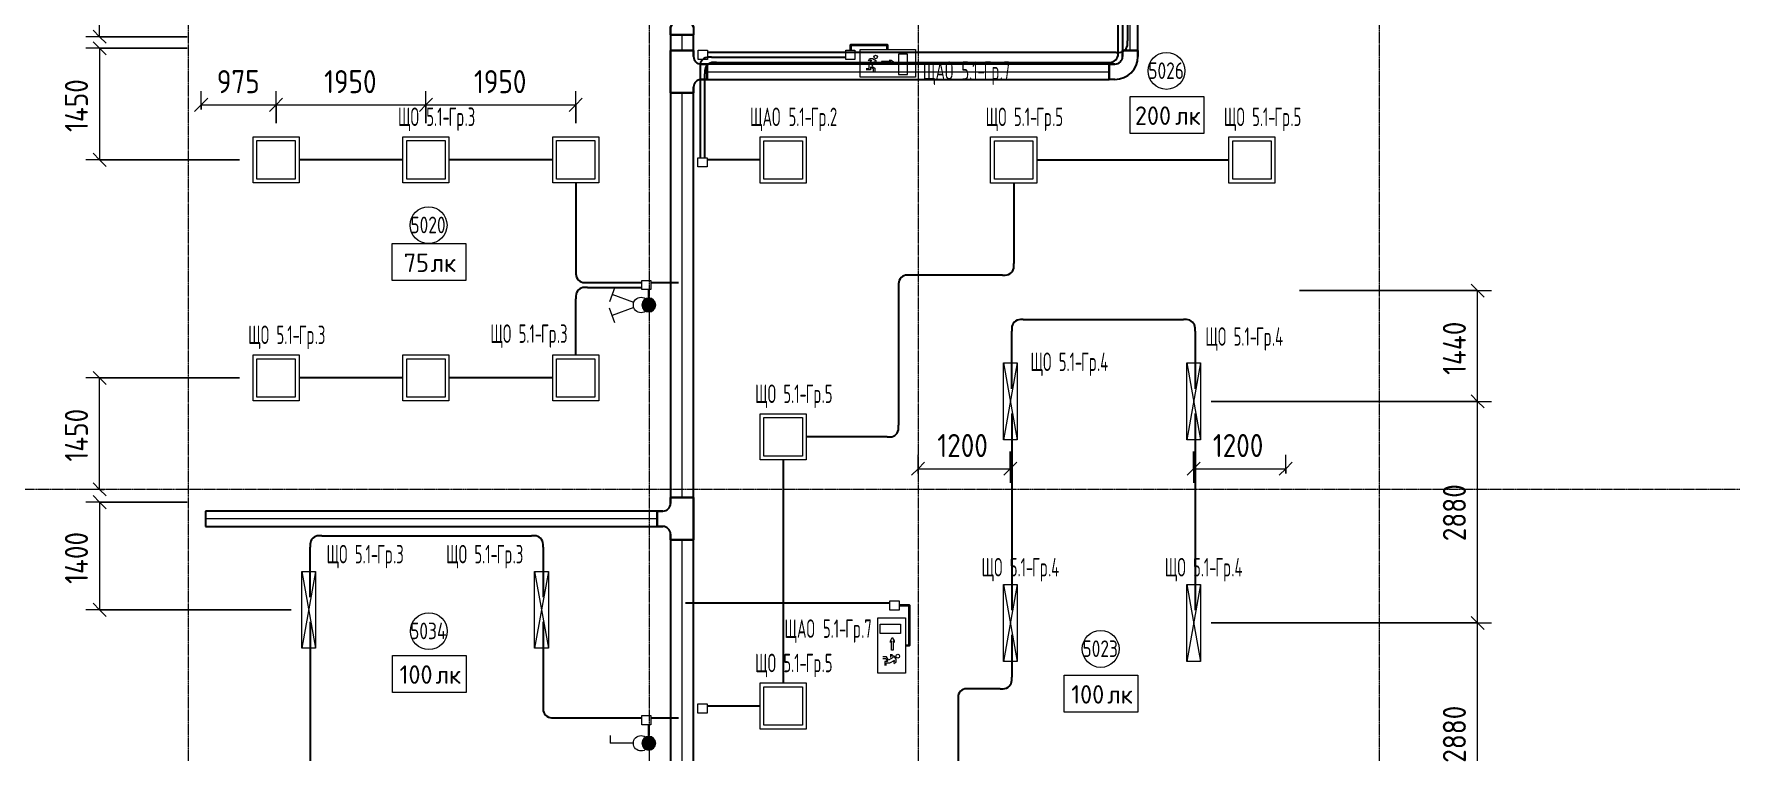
# Model space of a CAD drawing. Header units: millimetres. Extents: x -4730 to 98194, y -4296 to 93388.
# Drawn here: x 75996 to 98194, y 69089 to 78419 of the extents above; entities that cross this region are included whole.
import ezdxf

# ---------------------------------------------------------------- set-up
doc = ezdxf.new("R2010")
doc.units = ezdxf.units.MM
doc.linetypes.add('Линия сетки', pattern=[22.225, 12.7, -3.175, 3.175, -3.175])
doc.linetypes.add('Скрытая 0_75', pattern=[1.5, 0.75, -0.75])
for name, color, linetype, lineweight, true_color in [('Кабельные лотки', 5, 'Continuous', 25, 0x0000ff), ('Короба', 7, 'Continuous', 25, 0x008000), ('Опуск', 7, 'Скрытая 0_75', 18, 0x007f00), ('Соединительные детали кабельных лотков', 5, 'Continuous', 25, 0x0000ff), ('Соединительные детали коробов', 7, 'Continuous', 25, 0x008000), ('Типовые аннотации', 1, 'Continuous', 18, 0xff0000)]:
    doc.layers.add(name, color=color, linetype=linetype, lineweight=lineweight, true_color=true_color)
for name, color, linetype, lineweight in [('Марки помещений', 7, 'Continuous', 9), ('Марки силовых электроприборов', 7, 'Continuous', 9), ('Осевая линия', 7, 'Continuous', 18), ('Оси', 7, 'Continuous', 9), ('Провода', 7, 'Continuous', 35), ('Размеры', 7, 'Continuous', 9), ('Размеры-120', 7, 'Continuous', 9)]:
    doc.layers.add(name, color=color, linetype=linetype, lineweight=lineweight)
doc.styles.add('GOST Common', font='GOST_Common.ttf', dxfattribs={"width": 0.6, "height": 240})
doc.styles.add('GOST Common_1', font='GOST_Common.ttf', dxfattribs={"width": 0.9, "height": 300})
doc.styles.add('GOST Common_2', font='GOST_Common.ttf', dxfattribs={"height": 240})
doc.styles.add('GOST Common_3', font='GOST_Common.ttf', dxfattribs={"width": 0.8, "height": 216})
doc.dimstyles.new('ADSK_Проверочный', dxfattribs={"dimscale": 304.8, "dimtxt": 301.714499, "dimasz": 0.556693, "dimexe": 0.590551, "dimexo": 0.590551, "dimgap": 0.19685, "dimtad": 1, "dimdec": 3, "dimrnd": 0.001, "dimdsep": 46, "dimtxsty": 'GOST Common_1', "dimblk1": 'OBLIQUE', "dimblk2": 'OBLIQUE', "dimsah": 1, "dimcen": 0.09, "dimazin": 0, "dimtfac": 1, "dimtdec": 4, "dimtix": 1, "dimtmove": 0, "dimatfit": 3, "dimfxl": 1, "dimtvp": 1, "dimtolj": 1, "dimtzin": 0, "dimarcsym": 2})

# ---------------------------------------------------------------- blocks, each defined once
blk = doc.blocks.new('M_Переходный патрубок для канального - Стандартная-3210953-Тех_ этаж')
at = {"layer": 'Соединительные детали кабельных лотков'}
for p, q in [((0, 150), (0, 150)), ((0, 150), (0, -150)), ((0, -150), (0, 150)), ((0, 150), (100, 150)), ((100, 150), (0, 150)), ((100, 150), (100, 150)), ((100, 150), (200, 100)), ((200, 100), (100, 150)), ((200, 100), (300, 100)), ((200, 100), (200, 100)), ((300, 100), (200, 100)), ((300, -100), (300, 100)), ((300, 100), (300, -100)), ((300, 100), (300, 100)), ((0, -150), (0, -150)), ((100, -150), (0, -150)), ((100, -150), (0, -150)), ((100, -150), (200, -100)), ((200, -100), (100, -150)), ((100, -150), (100, -150)), ((200, -100), (300, -100)), ((200, -100), (200, -100)), ((300, -100), (200, -100)), ((300, -100), (300, -100))]:
    blk.add_line(p, q, dxfattribs=at)
blk = doc.blocks.new('M_Горизонтальный тройник для канального - Радиус 100 мм-2745902-Тех_ этаж')
at = {"layer": 'Соединительные детали кабельных лотков'}
for p, q in [((275, 150), (-275, 150)), ((-275, 150), (-275, -150)), ((-275, -150), (-275, 150)), ((-275, 150), (275, 150)), ((-275, 150), (-275, 150)), ((275, -150), (275, 150)), ((275, 150), (275, -150)), ((275, 150), (275, 150)), ((-275, -150), (-200, -150)), ((-200, -150), (-275, -150)), ((-275, -150), (-275, -150)), ((200, -150), (275, -150)), ((275, -150), (200, -150)), ((275, -150), (275, -150)), ((-100, -250), (-100, -325)), ((-100, -325), (-100, -250)), ((-100, -325), (100, -325)), ((100, -325), (-100, -325)), ((-100, -325), (-100, -325)), ((100, -325), (100, -250)), ((100, -250), (100, -325)), ((100, -325), (100, -325))]:
    blk.add_line(p, q, dxfattribs=at)
for centre, start, end in [((-200, -250), 0, 90), ((-200, -250), 0, 90), ((200, -250), 90, 180), ((200, -250), 90, 180)]:
    blk.add_arc(centre, 100, start, end, dxfattribs=at)
blk = doc.blocks.new('M_Короб_ отвод - Плоский торец - ПВХ - Стандартная-V1-Тех_ этаж')
at = {"layer": 'Соединительные детали коробов'}
for p, q in [((0, 111.95), (0, 150.05)), ((-150.05, 0), (-111.95, 0))]:
    blk.add_line(p, q, dxfattribs=at)
blk.add_arc((-111.95, 111.95), 111.95, 270, 0, dxfattribs=at)
blk = doc.blocks.new('M_Короб_ отвод - Плоский торец - ПВХ - Стандартная-2386742-Тех_ этаж')
at = {"layer": 'Соединительные детали коробов'}
for p, q in [((45130, 82371.95), (45130, 82410.05)), ((45130, 82260), (45130, 82371.95)), ((45130, 82260), (45130, 82260))]:
    blk.add_line(p, q, dxfattribs=at)
blk = doc.blocks.new('M_Горизонтальный изгиб-колено для канального - Стандартная-2451758-Тех_ этаж')
at = {"layer": 'Соединительные детали кабельных лотков'}
for p, q in [((-100, 200), (-100, 275)), ((100, 275), (-100, 275)), ((-100, 275), (100, 275)), ((-100, 275), (-100, 275)), ((-100, 275), (-100, 200)), ((100, 200), (100, 275)), ((100, 275), (100, 275)), ((100, 275), (100, 200)), ((-275, 100), (-275, 100)), ((-275, 100), (-275, -100)), ((-275, -100), (-275, 100)), ((-275, 100), (-200, 100)), ((-200, 100), (-275, 100)), ((-275, -100), (-275, -100)), ((-200, -100), (-275, -100)), ((-200, -100), (-275, -100))]:
    blk.add_line(p, q, dxfattribs=at)
for radius, end in [(100, 360), (300, 360), (100, 0), (300, 0)]:
    blk.add_arc((-200, 200), radius, 270, end, dxfattribs=at)
blk = doc.blocks.new('DIMBLOCK103-Тех_ этаж')
at = {"layer": 'Размеры-120'}
for p, q in [((76849, 72335), (76764, 72420)), ((77990, 72335), (76669, 72335)), ((76849, 72335), (76849, 70935)), ((76849, 72335), (76934, 72250)), ((76849, 72335), (77990, 72335)), ((79342, 70935), (76669, 70935)), ((76849, 70935), (76764, 71020)), ((76849, 70935), (76934, 70850)), ((76849, 70935), (79342, 70935))]:
    blk.add_line(p, q, dxfattribs=at)
at = {"layer": 'Размеры-120', "color": 0, "insert": (76397, 71272), "char_height": 300, "width": 871.39, "attachment_point": 1, "rotation": 90, "line_spacing_factor": 1.022761, "style": 'GOST Common_1'}
blk.add_mtext('1400', dxfattribs=at)
blk = doc.blocks.new('_Oblique')
at = {"color": 0, "linetype": 'ByBlock', "lineweight": -2}
blk.add_line((-0.5, -0.5), (0.5, 0.5), dxfattribs=at)
blk = doc.blocks.new('DIMBLOCK105-Тех_ этаж')
at = {"layer": 'Размеры-120'}
for p, q in [((77990, 78235), (76669, 78235)), ((76849, 78235), (76764, 78320)), ((76849, 78235), (76849, 76785)), ((76849, 78235), (76934, 78150)), ((76849, 78235), (77990, 78235)), ((76849, 76785), (76764, 76870)), ((78670, 76785), (76669, 76785)), ((76849, 76785), (76934, 76700)), ((76849, 76785), (78670, 76785))]:
    blk.add_line(p, q, dxfattribs=at)
at = {"layer": 'Размеры-120', "color": 0, "insert": (76397, 77147), "char_height": 300, "width": 871.39, "attachment_point": 1, "rotation": 90, "line_spacing_factor": 1.022761, "style": 'GOST Common_1'}
blk.add_mtext('1450', dxfattribs=at)
blk = doc.blocks.new('DIMBLOCK106-Тех_ этаж')
at = {"layer": 'Размеры-120'}
for p, q in [((78670, 73950), (76669, 73950)), ((76849, 73950), (76764, 74035)), ((76849, 72500), (76849, 73950)), ((76849, 73950), (76934, 73865)), ((76849, 73950), (78670, 73950)), ((76909, 72500), (76669, 72500)), ((76849, 72500), (76764, 72585)), ((76849, 72500), (76934, 72415)), ((76849, 72500), (76909, 72500))]:
    blk.add_line(p, q, dxfattribs=at)
at = {"layer": 'Размеры-120', "color": 0, "insert": (76397, 72862), "char_height": 300, "width": 871.39, "attachment_point": 1, "rotation": 90, "line_spacing_factor": 1.022761, "style": 'GOST Common_1'}
blk.add_mtext('1450', dxfattribs=at)
blk = doc.blocks.new('DIMBLOCK107-Тех_ этаж')
at = {"layer": 'Размеры-120'}
for p, q in [((78170, 77500), (78085, 77415)), ((78170, 77440), (78170, 77680)), ((78170, 77500), (78255, 77585)), ((78170, 77500), (79145, 77500)), ((78170, 77500), (78170, 77440)), ((79145, 77500), (79060, 77415)), ((79145, 77262), (79145, 77680)), ((79145, 77500), (79230, 77585)), ((79145, 77500), (79145, 77262))]:
    blk.add_line(p, q, dxfattribs=at)
at = {"layer": 'Размеры-120', "color": 0, "insert": (78374, 77952), "char_height": 300, "width": 681.16, "attachment_point": 1, "line_spacing_factor": 1.022761, "style": 'GOST Common_1'}
blk.add_mtext('975', dxfattribs=at)
blk = doc.blocks.new('DIMBLOCK108-Тех_ этаж')
at = {"layer": 'Размеры-120'}
for p, q in [((79145, 77500), (79060, 77415)), ((79145, 77262), (79145, 77680)), ((79145, 77500), (79230, 77585)), ((79145, 77500), (81095, 77500)), ((79145, 77500), (79145, 77262)), ((81095, 77500), (81010, 77415)), ((81095, 77262), (81095, 77680)), ((81095, 77500), (81180, 77585)), ((81095, 77500), (81095, 77262))]:
    blk.add_line(p, q, dxfattribs=at)
at = {"layer": 'Размеры-120', "color": 0, "insert": (79770, 77952), "char_height": 300, "width": 840.71, "attachment_point": 1, "line_spacing_factor": 1.022761, "style": 'GOST Common_1'}
blk.add_mtext('1950', dxfattribs=at)
blk = doc.blocks.new('DIMBLOCK109-Тех_ этаж')
at = {"layer": 'Размеры-120'}
for p, q in [((81095, 77500), (81010, 77415)), ((81095, 77262), (81095, 77680)), ((81095, 77500), (81180, 77585)), ((81095, 77500), (83045, 77500)), ((81095, 77500), (81095, 77262)), ((83045, 77500), (82960, 77415)), ((83045, 77262), (83045, 77680)), ((83045, 77500), (83130, 77585)), ((83045, 77500), (83045, 77262))]:
    blk.add_line(p, q, dxfattribs=at)
at = {"layer": 'Размеры-120', "color": 0, "insert": (81720, 77952), "char_height": 300, "width": 840.71, "attachment_point": 1, "line_spacing_factor": 1.022761, "style": 'GOST Common_1'}
blk.add_mtext('1950', dxfattribs=at)
blk = doc.blocks.new('DIMBLOCK110-Тех_ этаж')
at = {"layer": 'Размеры-120'}
for p, q in [((76849, 79885), (76764, 79970)), ((80047, 79885), (76669, 79885)), ((76849, 78385), (76849, 79885)), ((76849, 79885), (76934, 79800)), ((76849, 79885), (80047, 79885)), ((77990, 78385), (76669, 78385)), ((76849, 78385), (76764, 78470)), ((76849, 78385), (76934, 78300)), ((76849, 78385), (77990, 78385))]:
    blk.add_line(p, q, dxfattribs=at)
at = {"layer": 'Размеры-120', "color": 0, "insert": (76397, 78785), "char_height": 300, "width": 840.71, "attachment_point": 1, "rotation": 90, "line_spacing_factor": 1.022761, "style": 'GOST Common_1'}
blk.add_mtext('1500', dxfattribs=at)
blk = doc.blocks.new('DIMBLOCK117-Тех_ этаж')
at = {"layer": 'Размеры-120'}
for p, q in [((87500, 72708), (87500, 72948)), ((87500, 72768), (87585, 72853)), ((88700, 72992), (88700, 72588)), ((88700, 72768), (88700, 72992)), ((88700, 72768), (88785, 72853)), ((87500, 72768), (87415, 72684)), ((87500, 72768), (88700, 72768)), ((87500, 72768), (87500, 72708)), ((88700, 72768), (88615, 72684))]:
    blk.add_line(p, q, dxfattribs=at)
at = {"layer": 'Размеры-120', "color": 0, "insert": (87750, 73221), "char_height": 300, "width": 840.71, "attachment_point": 1, "line_spacing_factor": 1.022761, "style": 'GOST Common_1'}
blk.add_mtext('1200', dxfattribs=at)
blk = doc.blocks.new('DIMBLOCK118-Тех_ этаж')
at = {"layer": 'Размеры-120'}
for p, q in [((91085, 72992), (91085, 72588)), ((91085, 72768), (91085, 72992)), ((91085, 72768), (91170, 72853)), ((92285, 72708), (92285, 72948)), ((92285, 72768), (92370, 72853)), ((91085, 72768), (91000, 72684)), ((91085, 72768), (92285, 72768)), ((92285, 72768), (92200, 72684)), ((92285, 72768), (92285, 72708))]:
    blk.add_line(p, q, dxfattribs=at)
at = {"layer": 'Размеры-120', "color": 0, "insert": (91335, 73221), "char_height": 300, "width": 840.71, "attachment_point": 1, "line_spacing_factor": 1.022761, "style": 'GOST Common_1'}
blk.add_mtext('1200', dxfattribs=at)
blk = doc.blocks.new('DIMBLOCK119-Тех_ этаж')
at = {"layer": 'Размеры-120'}
for p, q in [((92465, 75085), (94961, 75085)), ((94781, 75085), (92465, 75085)), ((94781, 75085), (94697, 75170)), ((94781, 73645), (94781, 75085)), ((94781, 75085), (94866, 75000)), ((94781, 73645), (94697, 73730)), ((91313, 73645), (94961, 73645)), ((94781, 73645), (91313, 73645)), ((94781, 73645), (94866, 73560))]:
    blk.add_line(p, q, dxfattribs=at)
at = {"layer": 'Размеры-120', "color": 0, "insert": (94329, 73989), "char_height": 300, "width": 902.08, "attachment_point": 1, "rotation": 90, "line_spacing_factor": 1.022761, "style": 'GOST Common_1'}
blk.add_mtext('1440', dxfattribs=at)
blk = doc.blocks.new('DIMBLOCK120-Тех_ этаж')
at = {"layer": 'Размеры-120'}
for p, q in [((94781, 73645), (94697, 73730)), ((91313, 73645), (94961, 73645)), ((94781, 73645), (91313, 73645)), ((94781, 70765), (94781, 73645)), ((94781, 73645), (94866, 73560)), ((94781, 70765), (94697, 70850)), ((91313, 70765), (94961, 70765)), ((94781, 70765), (91313, 70765)), ((94781, 70765), (94866, 70680))]:
    blk.add_line(p, q, dxfattribs=at)
at = {"layer": 'Размеры-120', "color": 0, "insert": (94329, 71827), "char_height": 300, "width": 908.21, "attachment_point": 1, "rotation": 90, "line_spacing_factor": 1.022761, "style": 'GOST Common_1'}
blk.add_mtext('2880', dxfattribs=at)
blk = doc.blocks.new('DIMBLOCK121-Тех_ этаж')
at = {"layer": 'Размеры-120'}
for p, q in [((94781, 70765), (94697, 70850)), ((91313, 70765), (94961, 70765)), ((94781, 70765), (91313, 70765)), ((94781, 67885), (94781, 70765)), ((94781, 70765), (94866, 70680)), ((94781, 67885), (94697, 67970)), ((91313, 67885), (94961, 67885)), ((94781, 67885), (91313, 67885)), ((94781, 67885), (94866, 67800))]:
    blk.add_line(p, q, dxfattribs=at)
at = {"layer": 'Размеры-120', "color": 0, "insert": (94329, 68947), "char_height": 300, "width": 908.21, "attachment_point": 1, "rotation": 90, "line_spacing_factor": 1.022761, "style": 'GOST Common_1'}
blk.add_mtext('2880', dxfattribs=at)
blk = doc.blocks.new('ADSK_Марка_Помещение_1_ГОСТ21-501-2011 - Номер-85995-Тех_ этаж')
at = {"layer": 'Марки помещений'}
blk.add_circle((0, 0), 2, dxfattribs=at)
blk = doc.blocks.new('Морка помещения_освещённость_ - Морка помещения_освещённость_-1484368-Тех_ этаж')
at = {"layer": 'Марки помещений', "color": 190, "true_color": 0x8000ff}
for p, q in [((-4, 0), (-4, 4)), ((-4, 4), (4, 4)), ((4, 4), (4, 0)), ((4, 0), (-4, 0))]:
    blk.add_line(p, q, dxfattribs=at)

msp = doc.modelspace()

# ---------------------------------------------------------------- hatches: boundary and pattern name
at = {"layer": 'Опуск', "linetype": 'Continuous'}
h = msp.add_hatch(color=256, dxfattribs=at)
edge = h.paths.add_edge_path(flags=0)
edge.add_arc((83995, 74898.3201), 90, 180, 360)
edge.add_arc((83995, 74898.3201), 90, 0, 180)
h = msp.add_hatch(color=256, dxfattribs=at)
edge = h.paths.add_edge_path(flags=0)
edge.add_arc((83995, 69200), 90, 180, 360)
edge.add_arc((83995, 69200), 90, 0, 180)

# ---------------------------------------------------------------- linework, layer by layer
at = {"layer": 'Кабельные лотки'}
for p, q in [((90161.5401, 79985.7398), (90161.5401, 78205.6966)), ((90361.5401, 78205.6966), (90361.5401, 79985.7398)), ((84577.9607, 78410), (84277.9607, 78410)), ((84277.9607, 78410), (84277.9607, 78205.6966)), ((84577.9607, 78205.6966), (84577.9607, 78410)), ((84577.9607, 78205.6966), (84277.9607, 78205.6966)), ((90361.5401, 78205.6966), (90161.5401, 78205.6966)), ((84752.9607, 77830.6966), (84752.9607, 78030.6966)), ((89986.5401, 78030.6966), (84752.9607, 78030.6966)), ((89986.5401, 77830.6966), (89986.5401, 78030.6966)), ((84752.9607, 77830.6966), (89986.5401, 77830.6966)), ((84577.9607, 77655.6966), (84277.9607, 77655.6966)), ((84277.9607, 77655.6966), (84277.9607, 72393.5482)), ((84577.9607, 72393.5482), (84577.9607, 77655.6966)), ((84577.9607, 72393.5482), (84277.9607, 72393.5482)), ((78227.9607, 72218.5482), (78227.9607, 72018.5482)), ((84102.9607, 72218.5482), (78227.9607, 72218.5482)), ((84102.9607, 72218.5482), (84102.9607, 72018.5482)), ((78227.9607, 72018.5482), (84102.9607, 72018.5482)), ((84577.9607, 71843.5482), (84277.9607, 71843.5482)), ((84277.9607, 71843.5482), (84277.9607, 66339.8313)), ((84577.9607, 66339.8313), (84577.9607, 71843.5482))]:
    msp.add_line(p, q, dxfattribs=at)
at = {"layer": 'Короба'}
for p, q in [((90104.7098, 78202.4245), (90104.7098, 79751.1426)), ((90226.4903, 79691.4133), (90226.4903, 78332.8534)), ((90076.4403, 78182.8034), (84758.6703, 78182.8034)), ((84661.7098, 77969.7534), (84661.7098, 76812.3745)), ((84811.7598, 78119.8034), (86558.6703, 78119.8034)), ((84874.7598, 78052.3745), (89954.6598, 78052.3745)), ((84724.7098, 76812.3745), (84724.7098, 77902.3245)), ((80799.764, 76785), (79444.764, 76785)), ((82749.764, 76785), (81394.764, 76785)), ((85449.0457, 76783.8745), (84753.2098, 76783.8745)), ((89044.0457, 76783.8745), (91549.0457, 76783.8745)), ((83047.264, 76487.5), (83047.264, 75339.8701)), ((88746.5457, 76486.3745), (88746.5457, 75436.4245)), ((88596.4957, 75286.3745), (87396.5957, 75286.3745)), ((83197.314, 75189.8201), (83903.5, 75189.8201)), ((83197.314, 75126.8201), (83903.5, 75126.8201)), ((83995, 75048.3701), (83995, 75098.3201)), ((84023.5, 75189.8201), (84383.5, 75189.8201)), ((87246.5457, 75136.3245), (87246.5457, 73333.9245)), ((83047.264, 74247.5), (83047.264, 74976.7701)), ((88869.2969, 74708.8269), (90954.1969, 74708.8269)), ((88719.2469, 73808.8269), (88719.2469, 74558.7769)), ((91104.2469, 74558.7769), (91104.2469, 73808.8269)), ((80799.764, 73950), (79444.764, 73950)), ((82749.764, 73950), (81394.764, 73950)), ((88719.2469, 73488.8269), (88719.2469, 70928.8269)), ((91104.2469, 73488.8269), (91104.2469, 70928.8269)), ((87096.4957, 73183.8745), (86044.0457, 73183.8745)), ((85746.5457, 69981.3745), (85746.5457, 72886.3745)), ((79589.2469, 71098.8269), (79589.2469, 71748.7769)), ((79739.2969, 71898.8269), (82469.1969, 71898.8269)), ((82619.2469, 71748.7769), (82619.2469, 71098.8269)), ((87133.0239, 71022.8564), (84473.0239, 71022.8564)), ((79589.2469, 70778.8269), (79589.2469, 68063.8269)), ((82619.2469, 70778.8269), (82619.2469, 69682.5675)), ((88719.2469, 70608.8269), (88719.2469, 70058.8769)), ((88019.2469, 69758.7769), (88019.2469, 65527.7774)), ((88569.1969, 69908.8269), (88169.2969, 69908.8269)), ((82769.2969, 69532.5175), (83903.5, 69532.5175)), ((84023.5, 69532.5175), (84383.5, 69532.5175)), ((85449.0457, 69683.8745), (84753.2098, 69683.8745)), ((83995, 69350.05), (83995, 69441.0175))]:
    msp.add_line(p, q, dxfattribs=at)
at = {"layer": 'Опуск', "linetype": 'Continuous'}
for centre, start, end in [((83995, 74898.3201), 0, 180), ((83995, 74898.3201), 180, 0), ((83995, 69200), 0, 180), ((83995, 69200), 180, 0)]:
    msp.add_arc(centre, 90, start, end, dxfattribs=at)
at = {"layer": 'Осевая линия'}
for p, q in [((90261.5401, 78205.6966), (90261.5401, 79985.7398)), ((84427.9607, 78205.6966), (84427.9607, 78410)), ((84752.9607, 77930.6966), (89986.5401, 77930.6966)), ((84427.9607, 72393.5482), (84427.9607, 77655.6966)), ((84102.9607, 72118.5482), (78227.9607, 72118.5482)), ((84427.9607, 66339.8313), (84427.9607, 71843.5482))]:
    msp.add_line(p, q, dxfattribs=at)
at = {"layer": 'Оси', "linetype": 'Линия сетки'}
for p, q in [((78000, 93388.3703), (78000, -3096.3487)), ((84000, 93388.3703), (84000, -3096.3487)), ((87500, 93388.3703), (87500, -3096.3487)), ((93500, 93388.3703), (93500, -3096.3487)), ((98194.2682, 72500), (-3530.0173, 72500))]:
    msp.add_line(p, q, dxfattribs=at)
at = {"layer": 'Провода', "flags": 128}
for points in [[(87101.1457, 78221.7452), (87100, 78275), (86618.6654, 78275), (86618.6679, 78211.3034)], [(87336.7452, 70473.2789), (87390, 70474.4246), (87390, 70989.2878), (87253.0239, 70990.7263)]]:
    msp.add_lwpolyline(points, dxfattribs=at)
at = {"layer": 'Типовые аннотации', "color": 16, "true_color": 0x800000}
for p, q in [((84638.6703, 78211.3034), (84758.6703, 78211.3034)), ((84638.6703, 78091.3034), (84638.6703, 78211.3034)), ((84758.6703, 78211.3034), (84758.6703, 78091.3034)), ((84758.6703, 78091.3034), (84638.6703, 78091.3034)), ((83903.5, 75218.3201), (84023.5, 75218.3201)), ((83903.5, 75098.3201), (83903.5, 75218.3201)), ((84023.5, 75098.3201), (83903.5, 75098.3201)), ((84023.5, 75218.3201), (84023.5, 75098.3201)), ((84633.2098, 69712.3745), (84753.2098, 69712.3745)), ((84633.2098, 69592.3745), (84633.2098, 69712.3745)), ((84753.2098, 69712.3745), (84753.2098, 69592.3745)), ((83903.5, 69561.0175), (84023.5, 69561.0175)), ((83903.5, 69441.0175), (83903.5, 69561.0175)), ((84023.5, 69561.0175), (84023.5, 69441.0175)), ((84753.2098, 69592.3745), (84633.2098, 69592.3745)), ((84023.5, 69441.0175), (83903.5, 69441.0175))]:
    msp.add_line(p, q, dxfattribs=at)
at = {"layer": 'Типовые аннотации'}
for p, q in [((86558.6703, 78211.3034), (86678.6703, 78211.3034)), ((86558.6703, 78091.3034), (86558.6703, 78211.3034)), ((86678.6703, 78211.3034), (86678.6703, 78091.3034)), ((86678.6703, 78091.3034), (86558.6703, 78091.3034)), ((85444.2817, 77083.8745), (86044.2817, 77083.8745)), ((85444.2817, 76483.8745), (85444.2817, 77083.8745)), ((85494.2817, 77033.8745), (85994.2817, 77033.8745)), ((85494.2817, 76533.8745), (85494.2817, 77033.8745)), ((85994.2817, 77033.8745), (85994.2817, 76533.8745)), ((86044.2817, 77083.8745), (86044.2817, 76483.8745)), ((84633.2098, 76812.3745), (84753.2098, 76812.3745)), ((84633.2098, 76692.3745), (84633.2098, 76812.3745)), ((84753.2098, 76812.3745), (84753.2098, 76692.3745)), ((84753.2098, 76692.3745), (84633.2098, 76692.3745)), ((86044.2817, 76483.8745), (85444.2817, 76483.8745)), ((85994.2817, 76533.8745), (85494.2817, 76533.8745)), ((87133.0239, 71051.3564), (87253.0239, 71051.3564)), ((87133.0239, 70931.3564), (87133.0239, 71051.3564)), ((87253.0239, 71051.3564), (87253.0239, 70931.3564)), ((87253.0239, 70931.3564), (87133.0239, 70931.3564))]:
    msp.add_line(p, q, dxfattribs=at)
at = {"layer": 'Типовые аннотации', "color": 96, "true_color": 0x008000}
for p, q in [((86745.0179, 77861.7452), (86745.0179, 78221.7452)), ((86745.0179, 78221.7452), (87465.0179, 78221.7452)), ((87243.641, 78159.594), (87243.641, 77895.594)), ((87363.641, 78159.594), (87243.641, 78159.594)), ((87363.641, 77895.594), (87363.641, 78159.594)), ((87465.0179, 78221.7452), (87465.0179, 77861.7452)), ((86825.7363, 77973.6279), (86861.7363, 77973.6279)), ((86879.7363, 77955.6279), (86825.7363, 77955.6279)), ((86854.1286, 78070.8048), (86872.1286, 78101.9817)), ((86861.7363, 78021.6279), (86897.7363, 78083.9817)), ((86861.7363, 77973.6279), (86861.7363, 78021.6279)), ((86882.5209, 78083.9817), (86869.7171, 78061.8048)), ((86872.1286, 78101.9817), (86908.1286, 78101.9817)), ((86919.267, 77967.6279), (86879.7363, 77990.4509)), ((86879.7363, 77990.4509), (86879.7363, 77955.6279)), ((86931.6978, 78064.374), (86895.6978, 78002.0202)), ((86895.6978, 78002.0202), (86937.267, 77978.0202)), ((86908.1286, 78101.9817), (86949.6978, 78077.9817)), ((86919.267, 77930.0202), (86919.267, 77967.6279)), ((86973.6978, 78029.9817), (86931.6978, 78029.9817)), ((86937.267, 77978.0202), (86937.267, 77930.0202)), ((86949.6978, 78077.9817), (86949.6978, 78047.9817)), ((86949.6978, 78047.9817), (86973.6978, 78047.9817)), ((87145.539, 78063.7977), (87025.539, 78063.7977)), ((87025.539, 78063.7977), (87025.539, 78039.7977)), ((87025.539, 78039.7977), (87145.539, 78039.7977)), ((87148.7544, 78075.7977), (87124.7544, 78075.7977)), ((87124.7544, 78075.7977), (87145.539, 78063.7977)), ((87145.539, 78039.7977), (87124.7544, 78027.7977)), ((87124.7544, 78027.7977), (87148.7544, 78027.7977)), ((87190.3236, 78051.7977), (87148.7544, 78075.7977)), ((87148.7544, 78027.7977), (87190.3236, 78051.7977)), ((87465.0179, 77861.7452), (86745.0179, 77861.7452)), ((87243.641, 77895.594), (87363.641, 77895.594)), ((86976.7452, 70829.4066), (87336.7452, 70829.4066)), ((86976.7452, 70109.4066), (86976.7452, 70829.4066)), ((87336.7452, 70829.4066), (87336.7452, 70109.4066)), ((87008.1554, 70628.4142), (87008.1554, 70748.4142)), ((87008.1554, 70748.4142), (87272.1554, 70748.4142)), ((87272.1554, 70628.4142), (87008.1554, 70628.4142)), ((87272.1554, 70748.4142), (87272.1554, 70628.4142)), ((87140.3592, 70533.5277), (87164.3592, 70575.0969)), ((87140.3592, 70509.5277), (87140.3592, 70533.5277)), ((87152.3592, 70530.3123), (87140.3592, 70509.5277)), ((87152.3592, 70410.3123), (87152.3592, 70530.3123)), ((87176.3592, 70410.3123), (87152.3592, 70410.3123)), ((87164.3592, 70575.0969), (87188.3592, 70533.5277)), ((87188.3592, 70509.5277), (87176.3592, 70530.3123)), ((87176.3592, 70530.3123), (87176.3592, 70410.3123)), ((87188.3592, 70533.5277), (87188.3592, 70509.5277)), ((87090.5816, 70322.0403), (87042.5816, 70322.0403)), ((87042.5816, 70304.0403), (87080.1893, 70304.0403)), ((87103.0124, 70264.5096), (87068.1893, 70264.5096)), ((87068.1893, 70264.5096), (87068.1893, 70210.5096)), ((87080.1893, 70304.0403), (87103.0124, 70264.5096)), ((87086.1893, 70210.5096), (87086.1893, 70246.5096)), ((87086.1893, 70246.5096), (87134.1893, 70246.5096)), ((87114.5816, 70280.4711), (87090.5816, 70322.0403)), ((87176.9355, 70316.4711), (87114.5816, 70280.4711)), ((87134.1893, 70246.5096), (87196.5431, 70282.5096)), ((87142.5431, 70358.4711), (87142.5431, 70316.4711)), ((87160.5431, 70334.4711), (87160.5431, 70358.4711)), ((87190.5431, 70334.4711), (87160.5431, 70334.4711)), ((87196.5431, 70267.2942), (87174.3662, 70254.4903)), ((87183.3662, 70238.9019), (87214.5431, 70256.9019)), ((87214.5431, 70292.9019), (87190.5431, 70334.4711)), ((87214.5431, 70256.9019), (87214.5431, 70292.9019)), ((87336.7452, 70109.4066), (86976.7452, 70109.4066))]:
    msp.add_line(p, q, dxfattribs=at)
at = {"layer": 'Типовые аннотации', "color": 5, "true_color": 0x0000ff}
for p, q in [((78845, 77085), (79445, 77085)), ((78845, 76485), (78845, 77085)), ((78895, 77035), (79395, 77035)), ((78895, 76535), (78895, 77035)), ((79395, 77035), (79395, 76535)), ((79445, 77085), (79445, 76485)), ((80795, 77085), (81395, 77085)), ((80795, 76485), (80795, 77085)), ((80845, 77035), (81345, 77035)), ((80845, 76535), (80845, 77035)), ((81345, 77035), (81345, 76535)), ((81395, 77085), (81395, 76485)), ((82745, 77085), (83345, 77085)), ((82745, 76485), (82745, 77085)), ((82795, 77035), (83295, 77035)), ((82795, 76535), (82795, 77035)), ((83295, 77035), (83295, 76535)), ((83345, 77085), (83345, 76485)), ((88444.2817, 77083.8745), (89044.2817, 77083.8745)), ((88444.2817, 76483.8745), (88444.2817, 77083.8745)), ((88494.2817, 77033.8745), (88994.2817, 77033.8745)), ((88494.2817, 76533.8745), (88494.2817, 77033.8745)), ((88994.2817, 77033.8745), (88994.2817, 76533.8745)), ((89044.2817, 77083.8745), (89044.2817, 76483.8745)), ((91544.2817, 77083.8745), (92144.2817, 77083.8745)), ((91544.2817, 76483.8745), (91544.2817, 77083.8745)), ((91594.2817, 77033.8745), (92094.2817, 77033.8745)), ((91594.2817, 76533.8745), (91594.2817, 77033.8745)), ((92094.2817, 77033.8745), (92094.2817, 76533.8745)), ((92144.2817, 77083.8745), (92144.2817, 76483.8745)), ((79445, 76485), (78845, 76485)), ((79395, 76535), (78895, 76535)), ((81395, 76485), (80795, 76485)), ((81345, 76535), (80845, 76535)), ((83345, 76485), (82745, 76485)), ((83295, 76535), (82795, 76535)), ((89044.2817, 76483.8745), (88444.2817, 76483.8745)), ((88994.2817, 76533.8745), (88494.2817, 76533.8745)), ((92144.2817, 76483.8745), (91544.2817, 76483.8745)), ((92094.2817, 76533.8745), (91594.2817, 76533.8745)), ((83552.6816, 75129.0974), (83484.2776, 74941.1589)), ((83800.3874, 74932.5221), (83518.4796, 75035.1282)), ((83552.6816, 74667.5428), (83484.2776, 74855.4813)), ((83800.3874, 74864.1181), (83518.4796, 74761.5121)), ((78845, 74250), (79445, 74250)), ((78845, 73650), (78845, 74250)), ((78895, 74200), (79395, 74200)), ((78895, 73700), (78895, 74200)), ((79395, 74200), (79395, 73700)), ((79445, 74250), (79445, 73650)), ((80795, 74250), (81395, 74250)), ((80795, 73650), (80795, 74250)), ((80845, 74200), (81345, 74200)), ((80845, 73700), (80845, 74200)), ((81345, 74200), (81345, 73700)), ((81395, 74250), (81395, 73650)), ((82745, 74250), (83345, 74250)), ((82745, 73650), (82745, 74250)), ((82795, 74200), (83295, 74200)), ((82795, 73700), (82795, 74200)), ((83295, 74200), (83295, 73700)), ((83345, 74250), (83345, 73650)), ((88610, 74145), (88790, 74145)), ((88610, 73145), (88610, 74145)), ((88790, 74145), (88610, 73145)), ((88610, 74145), (88790, 73145)), ((88790, 74145), (88790, 73145)), ((90995, 74145), (91175, 74145)), ((90995, 73145), (90995, 74145)), ((91175, 74145), (90995, 73145)), ((90995, 74145), (91175, 73145)), ((91175, 74145), (91175, 73145)), ((79395, 73700), (78895, 73700)), ((81345, 73700), (80845, 73700)), ((83295, 73700), (82795, 73700)), ((79445, 73650), (78845, 73650)), ((81395, 73650), (80795, 73650)), ((83345, 73650), (82745, 73650)), ((85444.2817, 73483.8745), (86044.2817, 73483.8745)), ((85444.2817, 72883.8745), (85444.2817, 73483.8745)), ((86044.2817, 73483.8745), (86044.2817, 72883.8745)), ((85494.2817, 73433.8745), (85994.2817, 73433.8745)), ((85494.2817, 72933.8745), (85494.2817, 73433.8745)), ((85994.2817, 73433.8745), (85994.2817, 72933.8745)), ((88790, 73145), (88610, 73145)), ((91175, 73145), (90995, 73145)), ((86044.2817, 72883.8745), (85444.2817, 72883.8745)), ((85994.2817, 72933.8745), (85494.2817, 72933.8745)), ((79480, 71435), (79660, 71435)), ((79480, 70435), (79480, 71435)), ((79660, 71435), (79480, 70435)), ((79480, 71435), (79660, 70435)), ((79660, 71435), (79660, 70435)), ((82510, 71435), (82690, 71435)), ((82510, 70435), (82510, 71435)), ((82690, 71435), (82510, 70435)), ((82510, 71435), (82690, 70435)), ((82690, 71435), (82690, 70435)), ((88610, 71265), (88790, 71265)), ((88610, 70265), (88610, 71265)), ((88790, 71265), (88610, 70265)), ((88610, 71265), (88790, 70265)), ((88790, 71265), (88790, 70265)), ((90995, 71265), (91175, 71265)), ((90995, 70265), (90995, 71265)), ((91175, 71265), (90995, 70265)), ((90995, 71265), (91175, 70265)), ((91175, 71265), (91175, 70265)), ((79660, 70435), (79480, 70435)), ((82690, 70435), (82510, 70435)), ((88790, 70265), (88610, 70265)), ((91175, 70265), (90995, 70265)), ((85444.2817, 69983.8745), (86044.2817, 69983.8745)), ((85444.2817, 69383.8745), (85444.2817, 69983.8745)), ((85494.2817, 69933.8745), (85994.2817, 69933.8745)), ((85494.2817, 69433.8745), (85494.2817, 69933.8745)), ((85994.2817, 69933.8745), (85994.2817, 69433.8745)), ((86044.2817, 69983.8745), (86044.2817, 69383.8745)), ((83494.3567, 69300), (83494.3567, 69200)), ((86044.2817, 69383.8745), (85444.2817, 69383.8745)), ((85994.2817, 69433.8745), (85494.2817, 69433.8745)), ((83794.3567, 69200), (83494.3567, 69200))]:
    msp.add_line(p, q, dxfattribs=at)
at = {"layer": 'Типовые аннотации', "color": 96, "true_color": 0x008000}
for centre in [(86947.6951, 78122.5129), (87235.0744, 70332.4684)]:
    msp.add_circle(centre, 24, dxfattribs=at)
at = {"layer": 'Типовые аннотации', "color": 5, "true_color": 0x0000ff}
for centre in [(83894.3567, 74898.3201), (83894.3567, 69200)]:
    msp.add_circle(centre, 100, dxfattribs=at)

# ---------------------------------------------------------------- block references
at = {"layer": 'Марки помещений', "xscale": 120, "yscale": 120, "zscale": 120}
for p in [(90732.1673, 77941.4298), (81129.5335, 75935.6818), (81133.2094, 70657.993), (89875.694, 70426.6031)]:
    msp.add_blockref('ADSK_Марка_Помещение_1_ГОСТ21-501-2011 - Номер-85995-Тех_ этаж', p, dxfattribs=at)
at = {"layer": 'Марки помещений', "color": 190, "true_color": 0x8000ff, "xscale": 120, "yscale": 120, "zscale": 120}
for p in [(90738.0093, 77127.9774), (81135.3755, 75215.6818), (81140.5735, 69861.5269), (89881.5361, 69604.2431)]:
    msp.add_blockref('Морка помещения_освещённость_ - Морка помещения_освещённость_-1484368-Тех_ этаж', p, dxfattribs=at)
at = {"layer": 'Соединительные детали кабельных лотков'}
for name, p, rotation in [('M_Переходный патрубок для канального - Стандартная-3210953-Тех_ этаж', (84427.9607, 78410), 90), ('M_Переходный патрубок для канального - Стандартная-3210953-Тех_ этаж', (84427.9607, 78410), 90), ('M_Горизонтальный тройник для канального - Радиус 100 мм-2745902-Тех_ этаж', (84427.9607, 77930.6966), 90), ('M_Горизонтальный тройник для канального - Радиус 100 мм-2745902-Тех_ этаж', (84427.9607, 77930.6966), 90), ('M_Горизонтальный тройник для канального - Радиус 100 мм-2745902-Тех_ этаж', (84427.9607, 72118.5482), 270), ('M_Горизонтальный тройник для канального - Радиус 100 мм-2745902-Тех_ этаж', (84427.9607, 72118.5482), 270)]:
    msp.add_blockref(name, p, dxfattribs=dict(at, rotation=rotation))
msp.add_blockref('M_Горизонтальный изгиб-колено для канального - Стандартная-2451758-Тех_ этаж', (90261.5401, 77930.6966), dxfattribs=at)
msp.add_blockref('M_Горизонтальный изгиб-колено для канального - Стандартная-2451758-Тех_ этаж', (90261.5401, 77930.6966), dxfattribs=at)
at = {"layer": 'Соединительные детали коробов'}
for name, p in [('M_Короб_ отвод - Плоский торец - ПВХ - Стандартная-V1-Тех_ этаж', (90104.7098, 78052.3745)), ('M_Короб_ отвод - Плоский торец - ПВХ - Стандартная-V1-Тех_ этаж', (90226.4903, 78182.8034)), ('M_Короб_ отвод - Плоский торец - ПВХ - Стандартная-V1-Тех_ этаж', (88746.5457, 75286.3745)), ('M_Короб_ отвод - Плоский торец - ПВХ - Стандартная-2386742-Тех_ этаж', (38865, -7361.6799)), ('M_Короб_ отвод - Плоский торец - ПВХ - Стандартная-V1-Тех_ этаж', (87246.5457, 73183.8745)), ('M_Короб_ отвод - Плоский торец - ПВХ - Стандартная-V1-Тех_ этаж', (88719.2469, 69908.8269)), ('M_Короб_ отвод - Плоский торец - ПВХ - Стандартная-2386742-Тех_ этаж', (38865, -13060))]:
    msp.add_blockref(name, p, dxfattribs=at)
for p, rotation in [((84661.7098, 78119.8034), 180), ((84724.7098, 78052.3745), 180), ((83047.264, 75189.8201), 270), ((87246.5457, 75286.3745), 180), ((83047.264, 75126.8201), 180), ((88719.2469, 74708.8269), 180), ((91104.2469, 74708.8269), 90), ((79589.2469, 71898.8269), 180), ((88019.2469, 69908.8269), 180), ((82619.2469, 69532.5175), 270)]:
    msp.add_blockref('M_Короб_ отвод - Плоский торец - ПВХ - Стандартная-V1-Тех_ этаж', p, dxfattribs=dict(at, rotation=rotation))
at = {"layer": 'Соединительные детали коробов', "extrusion": (0, 4.16667e-05, 1), "rotation": 90}
msp.add_blockref('M_Короб_ отвод - Плоский торец - ПВХ - Стандартная-V1-Тех_ этаж', (82619.2469, 71898.0713), dxfattribs=at)

# ---------------------------------------------------------------- texts
at = {"layer": 'Марки помещений', "char_height": 216, "attachment_point": 1, "style": 'GOST Common_3'}
for s, insert, width in [('5026', (90495.2113, 78052.217), 584.9112), ('5020', (80892.5775, 76046.469), 584.9112), ('5034', (80889.5335, 70768.7802), 600.3036), ('5023', (89638.7381, 70537.3903), 584.9112)]:
    msp.add_mtext(s, dxfattribs=dict(at, insert=insert, width=width))
at = {"layer": 'Марки помещений', "color": 190, "true_color": 0x8000ff, "char_height": 240, "attachment_point": 1, "style": 'GOST Common_2'}
for s, insert, width in [('200', (90321.9254, 77479.6893), 634.9365), ('лк', (90845.8004, 77479.6893), 413.67075), ('75', (80806.8916, 75567.3937), 423.291), ('лк', (81156.1416, 75567.3937), 413.67075), ('100', (80752.6896, 70213.2388), 567.59475), ('лк', (81221.0021, 70213.2388), 413.67075), ('100', (89493.6522, 69955.955), 567.59475), ('лк', (89961.9647, 69955.955), 413.67075)]:
    msp.add_mtext(s, dxfattribs=dict(at, insert=insert, width=width))
at = {"layer": 'Марки силовых электроприборов', "char_height": 240, "attachment_point": 1, "style": 'GOST Common'}
for s, insert, width in [('ЩАО', (87562.6027, 78064.0548), 502.17705), (' 5.1-', (87976.9402, 78064.0548), 455.99985), ('Гр', (88353.1777, 78064.0548), 253.9746), ('.7', (88562.7277, 78064.0548), 178.93665), ('ЩО', (80732.1253, 77465.1824), 340.55685), (' 5.1-', (81013.1128, 77465.1824), 455.99985), ('Гр', (81389.3503, 77465.1824), 253.9746), ('.3', (81598.9003, 77465.1824), 173.1645), ('ЩАО', (85312.287, 77464.0569), 502.17705), (' 5.1-', (85726.6245, 77464.0569), 455.99985), ('Гр', (86102.862, 77464.0569), 253.9746), ('.2', (86312.412, 77464.0569), 178.93665), ('ЩО', (88378.887, 77464.0569), 340.55685), (' 5.1-', (88659.8745, 77464.0569), 455.99985), ('Гр', (89036.112, 77464.0569), 253.9746), ('.5', (89245.662, 77464.0569), 178.93665), ('ЩО', (91478.887, 77464.0569), 340.55685), (' 5.1-', (91759.8745, 77464.0569), 455.99985), ('Гр', (92136.112, 77464.0569), 253.9746), ('.5', (92345.662, 77464.0569), 178.93665), ('ЩО', (78782.1253, 74630.1824), 340.55685), (' 5.1-', (79063.1128, 74630.1824), 455.99985), ('Гр', (79439.3503, 74630.1824), 253.9746), ('.3', (79648.9003, 74630.1824), 173.1645), ('ЩО', (81933.8107, 74645.5518), 340.55685), (' 5.1-', (82214.7982, 74645.5518), 455.99985), ('Гр', (82591.0357, 74645.5518), 253.9746), ('.3', (82800.5857, 74645.5518), 173.1645), ('ЩО', (91238.2955, 74607.8819), 340.55685), (' 5.1-', (91519.283, 74607.8819), 455.99985), ('Гр', (91895.5205, 74607.8819), 253.9746), ('.4', (92105.0705, 74607.8819), 196.2531), ('ЩО', (88962.6583, 74279.7936), 340.55685), (' 5.1-', (89243.6458, 74279.7936), 455.99985), ('Гр', (89619.8833, 74279.7936), 253.9746), ('.4', (89829.4333, 74279.7936), 196.2531), ('ЩО', (85378.887, 73864.0569), 340.55685), (' 5.1-', (85659.8745, 73864.0569), 455.99985), ('Гр', (86036.112, 73864.0569), 253.9746), ('.5', (86245.662, 73864.0569), 178.93665), ('ЩО', (79801.696, 71779.0093), 340.55685), (' 5.1-', (80082.6835, 71779.0093), 455.99985), ('Гр', (80458.921, 71779.0093), 253.9746), ('.3', (80668.471, 71779.0093), 173.1645), ('ЩО', (81357.5863, 71779.0093), 340.55685), (' 5.1-', (81638.5738, 71779.0093), 455.99985), ('Гр', (82014.8113, 71779.0093), 253.9746), ('.3', (82224.3613, 71779.0093), 173.1645), ('ЩО', (88325.5014, 71609.0093), 340.55685), (' 5.1-', (88606.4889, 71609.0093), 455.99985), ('Гр', (88982.7264, 71609.0093), 253.9746), ('.4', (89192.2764, 71609.0093), 196.2531), ('ЩО', (90710.5013, 71609.0093), 340.55685), (' 5.1-', (90991.4888, 71609.0093), 455.99985), ('Гр', (91367.7263, 71609.0093), 253.9746), ('.4', (91577.2763, 71609.0093), 196.2531), ('ЩАО', (85760.3, 70810.6954), 502.17705), (' 5.1-', (86174.6375, 70810.6954), 455.99985), ('Гр', (86550.875, 70810.6954), 253.9746), ('.7', (86760.425, 70810.6954), 178.93665), ('ЩО', (85378.887, 70364.0569), 340.55685), (' 5.1-', (85659.8745, 70364.0569), 455.99985), ('Гр', (86036.112, 70364.0569), 253.9746), ('.5', (86245.662, 70364.0569), 178.93665)]:
    msp.add_mtext(s, dxfattribs=dict(at, insert=insert, width=width))

# ---------------------------------------------------------------- dimensions: what is measured, and where the dimension line sits
at = {"layer": 'Размеры'}
for base, p1, p2, override, picture, middle in [((76848.9738, 79885), (78170, 78385), (80227, 79885), {"dimpost": '<>', "dimfxl": 2545.829763}, 'DIMBLOCK110-Тех_ этаж', (76638.9738, 79135)), ((76848.9738, 76785), (78170, 78235), (78849.764, 76785), {"dimpost": '<>', "dimfxl": 1601.43032}, 'DIMBLOCK105-Тех_ этаж', (76638.9738, 77510)), ((94781.4651, 75085), (91133, 73645), (92285, 75085), {"dimpost": '<>', "dimfxl": 1844.09978}, 'DIMBLOCK119-Тех_ этаж', (94571.4651, 74365)), ((76848.9738, 73950), (76728.9919, 72500), (78849.764, 73950), {"dimpost": '<>', "dimfxl": 2569.080406}, 'DIMBLOCK106-Тех_ этаж', (76638.9738, 73225)), ((94781.4651, 73645), (91133, 70765), (91133, 73645), {"dimpost": '<>', "dimfxl": 2880}, 'DIMBLOCK120-Тех_ этаж', (94571.4651, 72205)), ((76848.9738, 70935), (78170, 72335), (79522, 70935), {"dimpost": '<>', "dimfxl": 1946.253838}, 'DIMBLOCK103-Тех_ этаж', (76638.9738, 71635)), ((94781.4651, 70765), (91133, 67885), (91133, 70765), {"dimpost": '<>', "dimfxl": 2880}, 'DIMBLOCK121-Тех_ этаж', (94571.4651, 69325))]:
    dim = msp.add_linear_dim(base=base, p1=p1, p2=p2, angle=90, dimstyle='ADSK_Проверочный', override=override, dxfattribs=at)
    dim.commit()
    dim.dimension.update_dxf_attribs({"geometry": picture, "text_midpoint": middle})
for base, p1, p2, override, picture, middle in [((79145, 77500.2311), (78170, 77620.213), (79145, 77082.5), {"dimpost": '<>', "dimfxl": 1113.445222}, 'DIMBLOCK107-Тех_ этаж', (78657.5, 77710.2311)), ((81095, 77500.2311), (79145, 77082.5), (81095, 77082.5), {"dimpost": '<>', "dimfxl": 1950}, 'DIMBLOCK108-Тех_ этаж', (80120, 77710.2311)), ((83045, 77500.2311), (81095, 77082.5), (83045, 77082.5), {"dimpost": '<>', "dimfxl": 1950}, 'DIMBLOCK109-Тех_ этаж', (82070, 77710.2311)), ((88700, 72768.4532), (87500, 72888.4351), (88700, 73172.3269), {"dimpost": '<>', "dimfxl": 1233.123911}, 'DIMBLOCK117-Тех_ этаж', (88100, 72978.4532)), ((92285, 72768.4532), (91085, 73172.3269), (92285, 72888.4351), {"dimpost": '<>', "dimfxl": 1233.123911}, 'DIMBLOCK118-Тех_ этаж', (91685, 72978.4532))]:
    dim = msp.add_linear_dim(base=base, p1=p1, p2=p2, dimstyle='ADSK_Проверочный', override=override, dxfattribs=at)
    dim.commit()
    dim.dimension.update_dxf_attribs({"geometry": picture, "text_midpoint": middle})

doc.saveas('drawing.dxf')
